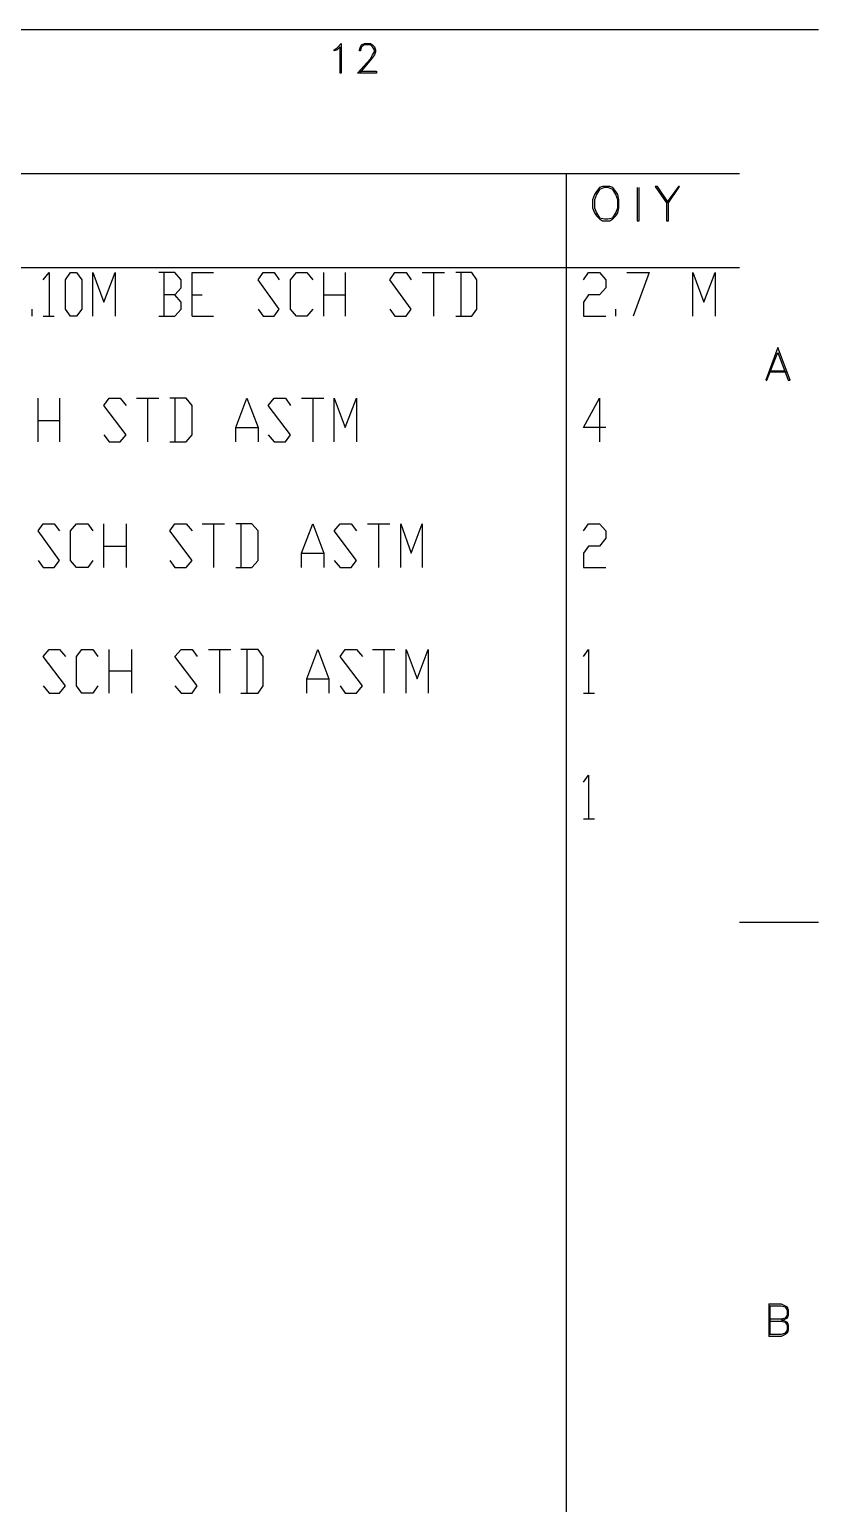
# Model space of a CAD drawing. Header units: millimetres. Extents: x 43 to 1147, y -811 to -31.
# Drawn here: x 1053.2 to 1146.6, y -205.2 to -30.6 of the extents above; entities that cross this region are included whole.
import ezdxf

# ---------------------------------------------------------------- set-up
doc = ezdxf.new("R2010")
doc.units = ezdxf.units.MM
doc.layers.add('EDITED_LINES', color=4, linetype='Continuous')

msp = doc.modelspace()

# ---------------------------------------------------------------- linework, layer by layer
at = {"layer": 'EDITED_LINES'}
for p, q in [((42.88, -30.64), (1146.64, -30.64)), ((1089.28, -33.04), (1089.64, -32.8)), ((1089.64, -33.04), (1089.28, -33.16)), ((1089.28, -33.16), (1089.28, -33.04)), ((1089.64, -32.8), (1090.12, -32.32)), ((1090, -32.68), (1089.64, -33.04)), ((1090, -35.8), (1090, -32.68)), ((1090.12, -32.32), (1090.12, -35.8)), ((1092.28, -33.04), (1092.4, -32.68)), ((1092.28, -33.16), (1092.28, -33.04)), ((1092.4, -33.16), (1092.28, -33.16)), ((1092.4, -32.68), (1092.52, -32.44)), ((1092.52, -32.68), (1092.4, -33.04)), ((1092.4, -33.04), (1092.4, -33.16)), ((1092.52, -32.44), (1092.88, -32.32)), ((1092.88, -32.44), (1092.52, -32.68)), ((1092.88, -32.32), (1093.6, -32.32)), ((1093.6, -32.44), (1092.88, -32.44)), ((1093.6, -32.32), (1093.84, -32.44)), ((1093.84, -32.68), (1093.6, -32.44)), ((1093.84, -32.44), (1094.08, -32.68)), ((1094.08, -33.04), (1093.84, -32.68)), ((1094.08, -32.68), (1094.2, -33.04)), ((1094.08, -33.28), (1094.08, -33.04)), ((1094.2, -33.04), (1094.2, -33.28)), ((1092.04, -35.8), (1093.6, -34.12)), ((1093.72, -34.12), (1092.28, -35.8)), ((1093.6, -34.12), (1093.84, -33.64)), ((1094.08, -33.64), (1093.72, -34.12)), ((1093.84, -33.64), (1094.08, -33.28)), ((1094.2, -33.28), (1094.08, -33.64)), ((1090.12, -35.8), (1090, -35.8)), ((1094.32, -35.8), (1092.04, -35.8)), ((1092.28, -35.56), (1094.32, -35.56)), ((1094.32, -35.56), (1094.32, -35.8)), ((820.36, -47.68), (1137.28, -47.68)), ((1116.76, -47.68), (1116.76, -372.52)), ((1120.12, -50.2), (1119.88, -50.8)), ((1120.36, -49.84), (1120.12, -50.2)), ((1120.36, -50.2), (1120.12, -50.8)), ((1120.72, -49.36), (1120.36, -49.84)), ((1120.72, -49.6), (1120.36, -50.2)), ((1121.08, -49.24), (1120.72, -49.36)), ((1121.32, -49.36), (1120.72, -49.6)), ((1121.92, -49.24), (1121.08, -49.24)), ((1121.68, -49.36), (1121.32, -49.36)), ((1122.28, -49.6), (1121.68, -49.36)), ((1122.28, -49.36), (1121.92, -49.24)), ((1122.64, -49.84), (1122.28, -49.36)), ((1122.64, -50.2), (1122.28, -49.6)), ((1122.88, -50.2), (1122.64, -49.84)), ((1122.88, -50.8), (1122.64, -50.2)), ((1123, -50.8), (1122.88, -50.2)), ((1125.16, -49.36), (1125.16, -53.32)), ((1125.4, -53.32), (1125.4, -49.36)), ((1127.56, -49.24), (1127.32, -49.24)), ((1127.32, -49.24), (1128.64, -51.16)), ((1128.88, -51.16), (1127.56, -49.24)), ((1130.08, -49.24), (1128.64, -51.16)), ((1128.88, -51.16), (1130.2, -49.24)), ((1130.2, -49.24), (1130.08, -49.24)), ((1119.88, -50.8), (1119.88, -51.76)), ((1119.88, -51.76), (1120.12, -52.36)), ((1120.12, -50.8), (1120.12, -51.76)), ((1120.12, -51.76), (1120.36, -52.36)), ((1120.12, -52.36), (1120.36, -52.72)), ((1120.36, -52.36), (1120.72, -52.96)), ((1122.28, -52.96), (1122.64, -52.36)), ((1122.64, -52.36), (1122.88, -51.76)), ((1122.64, -52.72), (1122.88, -52.36)), ((1122.88, -51.76), (1122.88, -50.8)), ((1122.88, -52.36), (1123, -51.76)), ((1123, -51.76), (1123, -50.8)), ((1128.64, -51.16), (1128.64, -53.32)), ((1128.88, -53.32), (1128.88, -51.16)), ((1120.36, -52.72), (1120.72, -53.08)), ((1120.72, -52.96), (1121.32, -53.08)), ((1120.72, -53.08), (1121.08, -53.32)), ((1121.08, -53.32), (1121.92, -53.32)), ((1121.32, -53.08), (1121.68, -53.08)), ((1121.68, -53.08), (1122.28, -52.96)), ((1121.92, -53.32), (1122.28, -53.08)), ((1122.28, -53.08), (1122.64, -52.72)), ((1125.16, -53.32), (1125.4, -53.32)), ((1128.64, -53.32), (1128.88, -53.32)), ((820.36, -58.84), (1137.28, -58.84)), ((1054.84, -60.28), (1055.56, -59.44)), ((1055.56, -59.44), (1055.56, -64.6)), ((1057.48, -60.28), (1058.08, -59.44)), ((1057.48, -63.76), (1057.48, -60.28)), ((1058.08, -59.44), (1058.8, -59.44)), ((1058.8, -59.44), (1059.4, -60.28)), ((1059.4, -60.28), (1059.4, -63.76)), ((1060.72, -64.6), (1060.72, -59.44)), ((1060.72, -59.44), (1062.04, -62.92)), ((1062.04, -62.92), (1063.36, -59.44)), ((1063.36, -59.44), (1063.36, -64.6)), ((1070.44, -59.44), (1068.52, -59.44)), ((1069.12, -59.44), (1069.12, -64.6)), ((1071.16, -60.28), (1070.44, -59.44)), ((1071.16, -61.24), (1071.16, -60.28)), ((1072.48, -64.6), (1072.48, -59.44)), ((1072.48, -59.44), (1075, -59.44)), ((1080.28, -60.28), (1080.88, -59.44)), ((1082.8, -63.76), (1080.28, -60.28)), ((1080.88, -59.44), (1082.2, -59.44)), ((1082.2, -59.44), (1082.8, -60.28)), ((1084.12, -60.28), (1084.84, -59.44)), ((1084.12, -63.76), (1084.12, -60.28)), ((1084.84, -59.44), (1086.04, -59.44)), ((1086.04, -59.44), (1086.76, -60.28)), ((1088.08, -64.6), (1088.08, -59.44)), ((1090.6, -59.44), (1090.6, -64.6)), ((1095.88, -60.28), (1096.48, -59.44)), ((1098.4, -63.76), (1095.88, -60.28)), ((1096.48, -59.44), (1097.8, -59.44)), ((1097.8, -59.44), (1098.4, -60.28)), ((1099.72, -59.44), (1102.36, -59.44)), ((1101.04, -59.44), (1101.04, -64.6)), ((1105.6, -59.44), (1103.68, -59.44)), ((1104.28, -59.44), (1104.28, -64.6)), ((1106.2, -60.28), (1105.6, -59.44)), ((1106.2, -63.76), (1106.2, -60.28)), ((1118.8, -60.28), (1119.4, -59.44)), ((1119.4, -59.44), (1120.72, -59.44)), ((1120.72, -59.44), (1121.44, -60.28)), ((1121.44, -60.28), (1121.44, -61.24)), ((1123.96, -59.44), (1126.6, -59.44)), ((1126.6, -59.44), (1124.68, -64.6)), ((1131.76, -64.6), (1131.76, -59.44)), ((1131.76, -59.44), (1133.08, -62.92)), ((1133.08, -62.92), (1134.4, -59.44)), ((1134.4, -59.44), (1134.4, -64.6)), ((1070.44, -62.08), (1069.12, -62.08)), ((1070.44, -62.08), (1071.16, -61.24)), ((1071.16, -62.92), (1070.44, -62.08)), ((1072.48, -62.08), (1073.68, -62.08)), ((1088.08, -62.08), (1090.6, -62.08)), ((1119.4, -62.08), (1118.8, -62.92)), ((1120.72, -62.08), (1119.4, -62.08)), ((1121.44, -61.24), (1120.72, -62.08)), ((1053.52, -64.6), (1053.52, -63.76)), ((1054.84, -64.6), (1056.16, -64.6)), ((1058.08, -64.6), (1057.48, -63.76)), ((1058.8, -64.6), (1058.08, -64.6)), ((1059.4, -63.76), (1058.8, -64.6)), ((1068.52, -64.6), (1070.44, -64.6)), ((1070.44, -64.6), (1071.16, -63.76)), ((1071.16, -63.76), (1071.16, -62.92)), ((1072.48, -64.6), (1075, -64.6)), ((1080.28, -63.76), (1080.88, -64.6)), ((1080.88, -64.6), (1082.2, -64.6)), ((1082.2, -64.6), (1082.8, -63.76)), ((1084.84, -64.6), (1084.12, -63.76)), ((1086.04, -64.6), (1084.84, -64.6)), ((1086.76, -63.76), (1086.04, -64.6)), ((1095.88, -63.76), (1096.48, -64.6)), ((1096.48, -64.6), (1097.8, -64.6)), ((1097.8, -64.6), (1098.4, -63.76)), ((1103.68, -64.6), (1105.6, -64.6)), ((1105.6, -64.6), (1106.2, -63.76)), ((1118.8, -62.92), (1118.8, -64.6)), ((1118.8, -64.6), (1121.44, -64.6)), ((1122.64, -64.6), (1122.64, -63.76)), ((1141.84, -68.32), (1140.4, -72.16)), ((1140.52, -72.16), (1141.84, -68.92)), ((1143.28, -72.16), (1141.84, -68.32)), ((1141.84, -68.92), (1143.04, -72.16)), ((1140.76, -71.2), (1142.92, -71.2)), ((1140.88, -71.08), (1142.68, -71.08)), ((1140.4, -72.16), (1140.52, -72.16)), ((1143.04, -72.16), (1143.28, -72.16)), ((1054.24, -79.48), (1054.24, -74.32)), ((1056.76, -74.32), (1056.76, -79.48)), ((1062.04, -75.16), (1062.64, -74.32)), ((1062.64, -74.32), (1063.96, -74.32)), ((1063.96, -74.32), (1064.68, -75.16)), ((1065.88, -74.32), (1068.52, -74.32)), ((1067.2, -74.32), (1067.2, -79.48)), ((1071.76, -74.32), (1069.84, -74.32)), ((1070.44, -74.32), (1070.44, -79.48)), ((1072.48, -75.16), (1071.76, -74.32)), ((1077.64, -77.8), (1078.96, -74.32)), ((1078.96, -74.32), (1080.28, -77.8)), ((1081.48, -75.16), (1082.2, -74.32)), ((1082.2, -74.32), (1083.52, -74.32)), ((1083.52, -74.32), (1084.12, -75.16)), ((1085.44, -74.32), (1088.08, -74.32)), ((1086.76, -74.32), (1086.76, -79.48)), ((1089.28, -79.48), (1089.28, -74.32)), ((1089.28, -74.32), (1090.6, -77.8)), ((1090.6, -77.8), (1091.92, -74.32)), ((1091.92, -74.32), (1091.92, -79.48)), ((1118.8, -77.8), (1120.72, -74.32)), ((1120.72, -74.32), (1120.72, -79.48)), ((1064.68, -78.64), (1062.04, -75.16)), ((1072.48, -78.64), (1072.48, -75.16)), ((1084.12, -78.64), (1081.48, -75.16)), ((1054.24, -76.96), (1056.76, -76.96)), ((1077.64, -79.48), (1077.64, -77.8)), ((1077.64, -77.8), (1080.28, -77.8)), ((1080.28, -77.8), (1080.28, -79.48)), ((1121.44, -77.8), (1118.8, -77.8)), ((1062.04, -78.64), (1062.64, -79.48)), ((1062.64, -79.48), (1063.96, -79.48)), ((1063.96, -79.48), (1064.68, -78.64)), ((1069.84, -79.48), (1071.76, -79.48)), ((1071.76, -79.48), (1072.48, -78.64)), ((1081.48, -78.64), (1082.2, -79.48)), ((1082.2, -79.48), (1083.52, -79.48)), ((1083.52, -79.48), (1084.12, -78.64)), ((1054.24, -90.04), (1054.84, -89.2)), ((1056.76, -93.52), (1054.24, -90.04)), ((1054.84, -89.2), (1056.16, -89.2)), ((1056.16, -89.2), (1056.76, -90.04)), ((1058.08, -90.04), (1058.8, -89.2)), ((1058.08, -93.52), (1058.08, -90.04)), ((1058.8, -89.2), (1060.12, -89.2)), ((1060.12, -89.2), (1060.72, -90.04)), ((1062.04, -94.36), (1062.04, -89.2)), ((1064.68, -89.2), (1064.68, -94.36)), ((1069.84, -90.04), (1070.44, -89.2)), ((1072.48, -93.52), (1069.84, -90.04)), ((1070.44, -89.2), (1071.76, -89.2)), ((1071.76, -89.2), (1072.48, -90.04)), ((1073.68, -89.2), (1076.32, -89.2)), ((1075, -89.2), (1075, -94.36)), ((1079.56, -89.2), (1077.64, -89.2)), ((1078.24, -89.2), (1078.24, -94.36)), ((1080.28, -90.04), (1079.56, -89.2)), ((1080.28, -93.52), (1080.28, -90.04)), ((1085.44, -92.68), (1086.76, -89.2)), ((1086.76, -89.2), (1088.08, -92.68)), ((1089.28, -90.04), (1090, -89.2)), ((1091.92, -93.52), (1089.28, -90.04)), ((1090, -89.2), (1091.32, -89.2)), ((1091.32, -89.2), (1091.92, -90.04)), ((1093.24, -89.2), (1095.88, -89.2)), ((1094.56, -89.2), (1094.56, -94.36)), ((1097.2, -94.36), (1097.2, -89.2)), ((1097.2, -89.2), (1098.4, -92.68)), ((1098.4, -92.68), (1099.72, -89.2)), ((1099.72, -89.2), (1099.72, -94.36)), ((1118.8, -90.04), (1119.4, -89.2)), ((1119.4, -89.2), (1120.72, -89.2)), ((1120.72, -89.2), (1121.44, -90.04)), ((1121.44, -90.04), (1121.44, -90.88)), ((1062.04, -91.84), (1064.68, -91.84)), ((1119.4, -91.84), (1118.8, -92.68)), ((1120.72, -91.84), (1119.4, -91.84)), ((1121.44, -90.88), (1120.72, -91.84)), ((1054.24, -93.52), (1054.84, -94.36)), ((1056.16, -94.36), (1056.76, -93.52)), ((1058.8, -94.36), (1058.08, -93.52)), ((1060.72, -93.52), (1060.12, -94.36)), ((1069.84, -93.52), (1070.44, -94.36)), ((1071.76, -94.36), (1072.48, -93.52)), ((1079.56, -94.36), (1080.28, -93.52)), ((1085.44, -94.36), (1085.44, -92.68)), ((1085.44, -92.68), (1088.08, -92.68)), ((1088.08, -92.68), (1088.08, -94.36)), ((1089.28, -93.52), (1090, -94.36)), ((1091.32, -94.36), (1091.92, -93.52)), ((1118.8, -92.68), (1118.8, -94.36)), ((1054.84, -94.36), (1056.16, -94.36)), ((1060.12, -94.36), (1058.8, -94.36)), ((1070.44, -94.36), (1071.76, -94.36)), ((1077.64, -94.36), (1079.56, -94.36)), ((1090, -94.36), (1091.32, -94.36)), ((1118.8, -94.36), (1121.44, -94.36)), ((1054.84, -104.92), (1055.56, -104.08)), ((1055.56, -104.08), (1056.76, -104.08)), ((1056.76, -104.08), (1057.48, -104.92)), ((1058.8, -104.92), (1059.4, -104.08)), ((1059.4, -104.08), (1060.72, -104.08)), ((1060.72, -104.08), (1061.32, -104.92)), ((1062.64, -109.24), (1062.64, -104.08)), ((1065.28, -104.08), (1065.28, -109.24)), ((1070.44, -104.92), (1071.16, -104.08)), ((1071.16, -104.08), (1072.48, -104.08)), ((1072.48, -104.08), (1073.08, -104.92)), ((1074.4, -104.08), (1077.04, -104.08)), ((1075.72, -104.08), (1075.72, -109.24)), ((1080.28, -104.08), (1078.24, -104.08)), ((1078.96, -104.08), (1078.96, -109.24)), ((1080.88, -104.92), (1080.28, -104.08)), ((1086.04, -107.56), (1087.36, -104.08)), ((1087.36, -104.08), (1088.68, -107.56)), ((1090, -104.92), (1090.6, -104.08)), ((1090.6, -104.08), (1091.92, -104.08)), ((1091.92, -104.08), (1092.64, -104.92)), ((1093.84, -104.08), (1096.48, -104.08)), ((1095.16, -104.08), (1095.16, -109.24)), ((1097.8, -109.24), (1097.8, -104.08)), ((1097.8, -104.08), (1099.12, -107.56)), ((1099.12, -107.56), (1100.44, -104.08)), ((1100.44, -104.08), (1100.44, -109.24)), ((1118.8, -104.92), (1119.4, -104.08)), ((1119.4, -104.08), (1119.4, -109.24)), ((1057.48, -108.4), (1054.84, -104.92)), ((1058.8, -108.4), (1058.8, -104.92)), ((1073.08, -108.4), (1070.44, -104.92)), ((1080.88, -108.4), (1080.88, -104.92)), ((1092.64, -108.4), (1090, -104.92)), ((1062.64, -106.6), (1065.28, -106.6)), ((1086.04, -109.24), (1086.04, -107.56)), ((1086.04, -107.56), (1088.68, -107.56)), ((1088.68, -107.56), (1088.68, -109.24)), ((1054.84, -108.4), (1055.56, -109.24)), ((1055.56, -109.24), (1056.76, -109.24)), ((1056.76, -109.24), (1057.48, -108.4)), ((1059.4, -109.24), (1058.8, -108.4)), ((1060.72, -109.24), (1059.4, -109.24)), ((1061.32, -108.4), (1060.72, -109.24)), ((1070.44, -108.4), (1071.16, -109.24)), ((1071.16, -109.24), (1072.48, -109.24)), ((1072.48, -109.24), (1073.08, -108.4)), ((1078.24, -109.24), (1080.28, -109.24)), ((1080.28, -109.24), (1080.88, -108.4)), ((1090, -108.4), (1090.6, -109.24)), ((1090.6, -109.24), (1091.92, -109.24)), ((1091.92, -109.24), (1092.64, -108.4)), ((1118.8, -109.24), (1120.12, -109.24)), ((1118.8, -119.8), (1119.4, -118.96)), ((1119.4, -118.96), (1119.4, -124.12)), ((1118.8, -124.12), (1120.12, -124.12)), ((1137.28, -136.36), (1146.64, -136.36)), ((1140.76, -181.6), (1140.76, -185.44)), ((1140.76, -181.6), (1142.2, -181.6)), ((1140.88, -181.84), (1140.88, -185.2)), ((1140.88, -181.84), (1142.2, -181.84)), ((1142.2, -181.6), (1142.68, -181.84)), ((1142.2, -181.84), (1142.68, -181.96)), ((1142.68, -183.28), (1142.2, -183.4)), ((1142.68, -181.84), (1142.92, -181.96)), ((1142.68, -181.96), (1142.92, -182.32)), ((1142.92, -182.92), (1142.68, -183.28)), ((1142.92, -183.28), (1142.68, -183.4)), ((1142.92, -181.96), (1143.04, -182.32)), ((1142.92, -182.32), (1142.92, -182.92)), ((1143.04, -182.92), (1142.92, -183.28)), ((1143.04, -182.32), (1143.04, -182.92)), ((1142.2, -183.4), (1140.88, -183.4)), ((1140.88, -183.64), (1142.2, -183.64)), ((1142.68, -183.4), (1142.2, -183.64)), ((1142.2, -183.4), (1142.68, -183.64)), ((1142.2, -183.64), (1142.68, -183.76)), ((1142.68, -183.64), (1142.92, -183.76)), ((1142.68, -183.76), (1142.92, -184.12)), ((1142.92, -184.72), (1142.68, -185.08)), ((1142.92, -183.76), (1143.04, -184.12)), ((1142.92, -184.12), (1142.92, -184.72)), ((1143.04, -184.72), (1142.92, -185.08)), ((1143.04, -184.12), (1143.04, -184.72)), ((1142.2, -185.44), (1140.76, -185.44)), ((1142.2, -185.2), (1140.88, -185.2)), ((1142.68, -185.08), (1142.2, -185.2)), ((1142.68, -185.2), (1142.2, -185.44)), ((1142.92, -185.08), (1142.68, -185.2))]:
    msp.add_line(p, q, dxfattribs=at)

doc.saveas('drawing.dxf')
